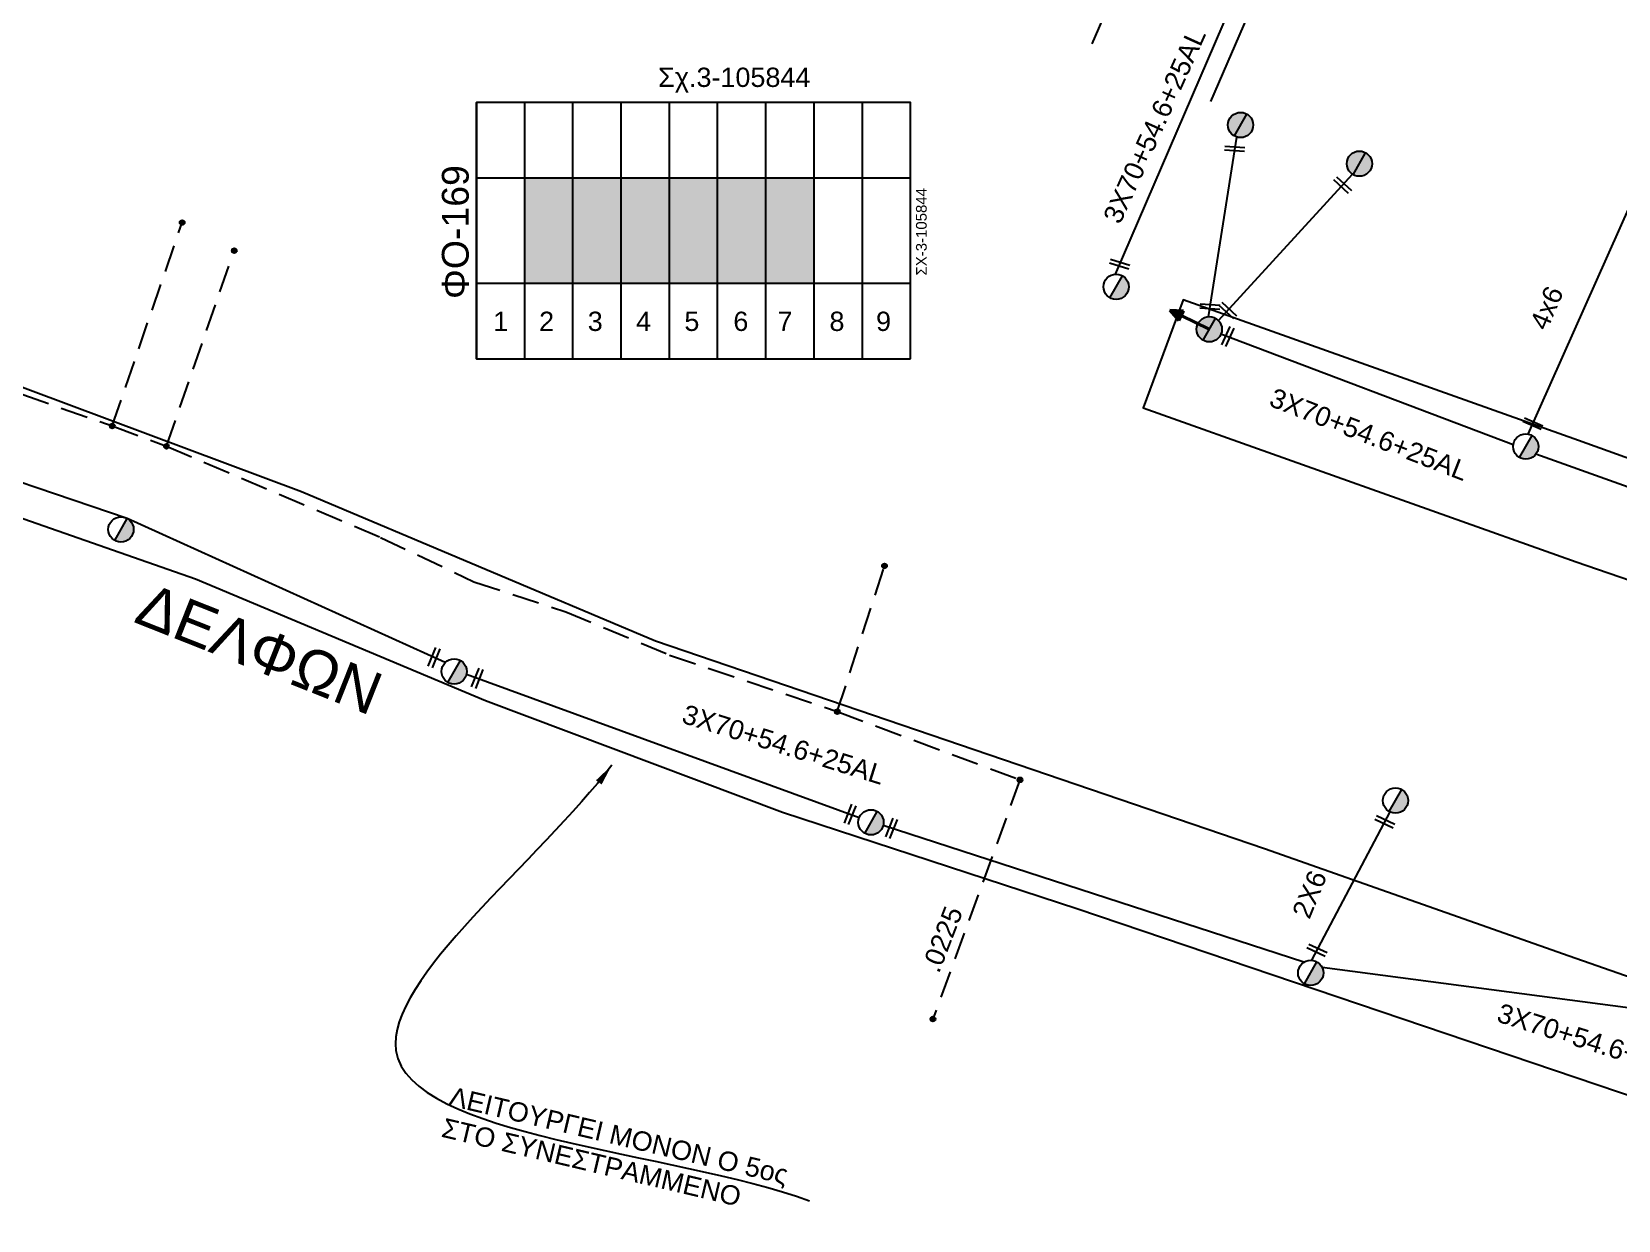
# Model space of a CAD drawing. Header units: millimetres. Extents: x 1113 to 5794, y 757 to 3537.
# Drawn here: x 1827 to 1974.9, y 1382.5 to 1493.4 of the extents above; entities that cross this region are included whole.
import ezdxf
from ezdxf.enums import TextEntityAlignment as Align

# ---------------------------------------------------------------- set-up
doc = ezdxf.new("R2010")
doc.units = ezdxf.units.MM
doc.linetypes.add('DASHED', pattern=[19.05, 12.7, -6.35])
for name, color, linetype in [('Άγνωστα', 7, 'Continuous'), ('Ασφαλειοκιβώτια Χ.Τ 9 αναχωρήσεων', 7, 'Continuous'), ('Επίτονοι', 7, 'Continuous'), ('Επιγραφές - Σχήματα', 7, 'Continuous'), ('Μηχανική τομή', 7, 'Continuous'), ('Στύλος Ξύλινος', 7, 'Continuous'), ('Στύλος Ξύλινος @ 1', 7, 'Continuous'), ('Στύλος ΦΜ', 7, 'Continuous'), ('Στύλος ΦΜ @ 1', 7, 'Continuous'), ('Συνδέσεις', 7, 'Continuous'), ('Συνεστραμμένα ΧΤ   3x70+54.6+25 AL', 7, 'SYN_LINE'), ('Υπόβαθρο ΔΕΗ', 7, 'Continuous'), ('Υπόγεια Καλώδια Δικτύου ΧΤ   .15', 7, 'DASHED'), ('Υπόγεια καλώδια Παροχών ΧΤ   .0225', 7, 'DASHED')]:
    doc.layers.add(name, color=color, linetype=linetype)
doc.styles.get("Standard").update_dxf_attribs({"font": 'arial.ttf'})
doc.linetypes.add('SYN_LINE', pattern='A,0.5,-0.0001,["/\\/\\/\\/",Standard,S=0.1,R=0,X=0,Y=-0.05],-0.25', length=0.7501)
doc.dimstyles.new('ISO-25', dxfattribs={"dimtxt": 2.5, "dimasz": 1.8, "dimexe": 1.25, "dimexo": 0.625, "dimtad": 1, "dimtxsty": 'Standard', "dimcen": 1.8, "dimadec": 0, "dimazin": 0, "dimtfac": 1, "dimtmove": 0, "dimatfit": 3, "dimfxl": 1.25, "dimarcsym": 0})

# ---------------------------------------------------------------- blocks, each defined once
blk = doc.blocks.new('ΥΠΑΡΧΩΝ ΤΣΙΜΕΝΤΕΝΙΟΣ ΣΤΥΛΟΣ')
at = {"layer": 'Στύλος ΦΜ'}
blk.add_hatch(color=7, dxfattribs=at).paths.add_polyline_path([(-1.29, -2.28, 0.574793), (2.62, 0, 0.268822), (1.3, 2.27)])
at = {"layer": 'Στύλος ΦΜ', "color": 7}
blk.add_line((-1.29, -2.28), (1.3, 2.27), dxfattribs=at)
blk.add_circle((0, 0), 2.62, dxfattribs=at)
at = {"layer": 'Στύλος ΦΜ', "flags": 4}
for tag, p in [('ΑΡΙΘΜΟΣ', (-4.68, 8.05)), ('ΤΥΠΟΣ', (-4.91, 3.03))]:
    blk.add_attdef(tag, p, '', height=4, dxfattribs=at)
blk = doc.blocks.new('ΥΠΑΡΧΩΝ ΞΥΛΙΝΟΣ ΣΤΥΛΟΣ')
at = {"layer": 'Στύλος Ξύλινος'}
h = blk.add_hatch(color=7, dxfattribs=at)
h.paths.add_polyline_path([(-2.62, 0, 0.270008), (-1.29, -2.28), (1.3, 2.27, 0.576266)])
h.paths.add_polyline_path([(-1.29, -2.28, 0.574793), (2.62, 0, 0.268822), (1.3, 2.27)])
at = {"layer": 'Στύλος Ξύλινος', "color": 7}
blk.add_line((-1.29, -2.28), (1.3, 2.27), dxfattribs=at)
blk.add_circle((0, 0), 2.62, dxfattribs=at)
at = {"layer": 'Στύλος Ξύλινος', "flags": 4}
for tag, p in [('ΑΡΙΘΜΟΣ', (-4.91, 8.6)), ('ΤΥΠΟΣ', (-4.85, 3.39))]:
    blk.add_attdef(tag, p, '', height=4, dxfattribs=at)
blk = doc.blocks.new('ΑΣΦΑΛΕΙΟΚΙΒΩΤΙΟ ΥΠΟΣΤΑΘΜΟΥ 9 ΑΝΑΧΩΡΗΣΕΩΝ')
at = {"layer": 'Ασφαλειοκιβώτια Χ.Τ 9 αναχωρήσεων', "ltscale": 40}
for p, q in [((-23.8, 40.36), (24.02, 40.36)), ((-9.72, 40.36), (-9.72, -40.64)), ((9.94, 40.36), (9.94, -40.64)), ((-23.8, 31.36), (24.02, 31.36)), ((-23.8, 22.36), (24.02, 22.36)), ((-23.8, 13.36), (24.02, 13.36)), ((-23.8, 4.36), (24.02, 4.36)), ((-23.8, -4.64), (24.02, -4.64)), ((-23.8, -13.64), (24.02, -13.64)), ((-23.8, -22.64), (24.02, -22.64)), ((-23.8, -31.64), (24.02, -31.64))]:
    blk.add_line(p, q, dxfattribs=at)
at = {"layer": 'Ασφαλειοκιβώτια Χ.Τ 9 αναχωρήσεων'}
blk.add_lwpolyline([(-23.8, -40.64), (24.02, -40.64), (24.02, 40.36), (-23.8, 40.36)], close=True, dxfattribs=at)
for s, p in [('1', (-18.61, 37.24)), ('2', (-18.61, 28.67)), ('3', (-18.61, 19.6)), ('4', (-18.61, 10.58)), ('5', (-18.61, 1.57)), ('6', (-18.61, -7.57)), ('7', (-18.61, -15.81)), ('8', (-18.61, -25.5)), ('9', (-18.61, -34.19))]:
    blk.add_text(s, height=3.6, rotation=270, dxfattribs=at).set_placement(p)
at = {"layer": 'Ασφαλειοκιβώτια Χ.Τ 9 αναχωρήσεων', "ltscale": 40}
for tag, height, p in [('ΟΝΟΜΑ', 5, (-0.16, 44.31)), ('ΚΕΙΜΕΝΟ 1', 2, (17.06, 35.59)), ('ΚΕΙΜΕΝΟ 2', 2, (17.06, 26.88)), ('ΚΕΙΜΕΝΟ 3', 2, (17.06, 17.69)), ('ΚΕΙΜΕΝΟ 4', 2, (17.06, 8.71)), ('ΚΕΙΜΕΝΟ 5', 2, (17.06, -0.13)), ('ΚΕΙΜΕΝΟ 6', 2, (17.06, -9.05)), ('ΚΕΙΜΕΝΟ 7', 2, (17.06, -18.13)), ('ΚΕΙΜΕΝΟ 8', 2, (17.06, -26.85)), ('ΚΕΙΜΕΝΟ 9', 2, (17.06, -35.99)), ('ΣΧ', 2, (-0.1, -42.64))]:
    blk.add_attdef(tag, text='', height=height, dxfattribs=at).set_placement(p, align=Align.MIDDLE_CENTER)
blk = doc.blocks.new('ΕΠΙΤΟΝΟΣ')
at = {"layer": 'Επίτονοι', "lineweight": 40, "ltscale": 40}
blk.add_hatch(color=256, dxfattribs=at).paths.add_polyline_path([(-1.13, 6.47), (0, 9.1), (1.13, 6.47)])
for p, q in [((-1.13, 6.47), (0, 9.1)), ((0, 9.1), (1.13, 6.47)), ((1.13, 6.47), (-1.13, 6.47)), ((-1.13, 6.47), (0, 6.47)), ((0, 6.47), (0, 0))]:
    blk.add_line(p, q, dxfattribs=at)
blk = doc.blocks.new('ΜΗΧΑΝΙΚΗ ΤΟΜΗ')
at = {"layer": 'Μηχανική τομή', "ltscale": 40}
for p, q in [((-1.89, 0.78), (1.89, 0.78)), ((1.89, 0), (-1.89, 0))]:
    blk.add_line(p, q, dxfattribs=at)
blk = doc.blocks.new('_ΣΥΝΔΕΣΗ')
at = {"layer": 'Συνδέσεις', "linetype": 'SYN_LINE', "ltscale": 40}
blk.add_hatch(color=256, dxfattribs=at).paths.add_polyline_path([(0.5, -0.01, 1), (-0.5, -0.01, 1)])
at = {"layer": 'Συνδέσεις'}
blk.add_circle((0, -0.01), 0.5, dxfattribs=at)

msp = doc.modelspace()

# ---------------------------------------------------------------- hatches: boundary and pattern name
at = {"layer": 'Ασφαλειοκιβώτια Χ.Τ 9 αναχωρήσεων', "lineweight": -3}
for color, points in [(27, [(1877.44, 1479.73), (1872.94, 1479.73), (1872.94, 1469.91), (1877.44, 1469.91)]), (5, [(1881.94, 1479.73), (1877.44, 1479.73), (1877.44, 1469.91), (1881.94, 1469.91)]), (173, [(1886.44, 1479.73), (1881.94, 1479.73), (1881.94, 1469.91), (1886.44, 1469.91)]), (2, [(1890.94, 1479.73), (1886.44, 1479.73), (1886.44, 1469.91), (1890.94, 1469.91)]), (62, [(1895.44, 1479.73), (1890.94, 1479.73), (1890.94, 1469.91), (1895.44, 1469.91)]), (1, [(1899.94, 1479.73), (1895.44, 1479.73), (1895.44, 1469.91), (1899.94, 1469.91)])]:
    msp.add_hatch(color=color, dxfattribs=at).paths.add_polyline_path(points)

# ---------------------------------------------------------------- linework, layer by layer
at = {"layer": 'Άγνωστα', "color": 2, "linetype": 'SYN_LINE', "lineweight": -3, "ltscale": 20}
for points in [[(1936.74, 1466.79), (1939.36, 1483.56)], [(1937.65, 1466.43), (1950.16, 1480.08)], [(1966.54, 1455.84), (1977.19, 1479.69)]]:
    msp.add_lwpolyline(points, dxfattribs=at)
at = {"layer": 'Άγνωστα', "color": 173, "linetype": 'DASHED', "lineweight": -3, "ltscale": 0.2}
for points in [[(1834.47, 1456.6), (1840.99, 1475.58)], [(1839.52, 1454.71), (1845.85, 1472.96)], [(1902.1, 1429.95), (1906.5, 1443.55)]]:
    msp.add_lwpolyline(points, dxfattribs=at)
at = {"layer": 'Άγνωστα', "color": 85, "linetype": 'SYN_LINE', "lineweight": -3, "ltscale": 20}
msp.add_lwpolyline([(1946.36, 1406.75), (1953.67, 1420.59)], dxfattribs=at)
at = {"layer": 'Συνεστραμμένα ΧΤ   3x70+54.6+25 AL', "color": 27, "lineweight": -3, "ltscale": 20}
msp.add_lwpolyline([(1940.21, 1499.07), (1928.02, 1470.76)], dxfattribs=at)
at = {"layer": 'Συνεστραμμένα ΧΤ   3x70+54.6+25 AL', "color": 85, "lineweight": -3, "ltscale": 20}
for points in [[(1865.53, 1434.53), (1835.87, 1447.97), (1798.82, 1460.53), (1775.44, 1467.6), (1753.07, 1472.22)], [(1904.14, 1420.04), (1867.5, 1433.42)], [(1945.63, 1406.57), (1906.38, 1419.31)], [(1978.91, 1401.92), (1947.33, 1406.07)]]:
    msp.add_lwpolyline(points, dxfattribs=at)
at = {"layer": 'Συνεστραμμένα ΧΤ   3x70+54.6+25 AL', "color": 2, "lineweight": -3, "ltscale": 20}
for points in [[(1965.15, 1454.84), (1937.89, 1465.17)], [(1997.36, 1443.22), (1967.26, 1453.97)]]:
    msp.add_lwpolyline(points, dxfattribs=at)
at = {"layer": 'Υπόβαθρο ΔΕΗ', "lineweight": -3}
for points in [[(1965.86, 1529.64), (2033.17, 1486.32), (2049.96, 1476.88), (2029.59, 1434.24), (1971.23, 1455.25), (1934.35, 1468.36), (1930.64, 1458.3), (1971.01, 1443.92), (2026.59, 1424.82), (2016.3, 1391.08), (1970.38, 1407.13), (1941.94, 1417.14), (1885.15, 1436.51), (1852.12, 1450.45), (1816.07, 1463.91), (1791.03, 1472.26), (1770, 1478.62), (1753.53, 1482.55), (1758.04, 1553.81), (1760.37, 1592.47), (1763.1, 1634.4), (1776.36, 1630.97), (1867.48, 1606.38), (1863.83, 1592.47)], [(1925.86, 1492.25), (1939.97, 1524.71), (1909.04, 1534.53), (1898, 1506.36), (1887.94, 1509.39), (1899.35, 1539.23), (1852.54, 1552.27), (1863.83, 1592.47)], [(1974.37, 1514.07), (1951.61, 1520.84), (1936.91, 1486.88)], [(1808.57, 1350.41), (1876.63, 1326.1), (1906.7, 1315.3), (1938.63, 1304.09), (1985.91, 1286.68), (1996.19, 1319.13), (1960.02, 1331.26), (1924.57, 1343.25), (1880.43, 1358.12), (1868.21, 1362.27), (1870.82, 1370.69), (1907.49, 1358.83), (1941.11, 1347.6), (1979.29, 1334.86), (1998.7, 1328.81), (2013.38, 1381.44), (2013.38, 1381.44), (1924.55, 1411.51), (1896.99, 1420.55), (1869.27, 1430.95), (1842.22, 1442.32), (1824.87, 1448.37)]]:
    msp.add_lwpolyline(points, dxfattribs=at)
at = {"layer": 'Υπόγεια Καλώδια Δικτύου ΧΤ   .15', "color": 173, "lineweight": -3, "ltscale": 0.2}
msp.add_lwpolyline([(1735.56, 1492.9), (1749.6, 1492.42), (1752.9, 1491.99), (1752.29, 1481.97), (1774.03, 1476.57), (1788.83, 1472.38), (1804.55, 1467.09), (1834.47, 1456.6), (1839.52, 1454.71)], dxfattribs=at)
at = {"layer": 'Υπόγεια καλώδια Παροχών ΧΤ   .0225', "color": 173, "lineweight": -3, "ltscale": 0.2}
msp.add_lwpolyline([(1839.52, 1454.71), (1859.5, 1446.21), (1868.2, 1442.07), (1876.77, 1439.27), (1886.46, 1435.23), (1902.1, 1429.95), (1919.14, 1423.59), (1911.02, 1401.27)], dxfattribs=at)

# ---------------------------------------------------------------- block references
at = {"layer": 'Ασφαλειοκιβώτια Χ.Τ 9 αναχωρήσεων', "lineweight": -3, "xscale": 0.5, "yscale": 0.5, "zscale": 0.5, "rotation": 90}
msp.add_blockref('ΑΣΦΑΛΕΙΟΚΙΒΩΤΙΟ ΥΠΟΣΤΑΘΜΟΥ 9 ΑΝΑΧΩΡΗΣΕΩΝ', (1888.62, 1474.77), dxfattribs=at).add_auto_attribs({'ΟΝΟΜΑ': 'ΦΟ-169', 'ΣΧ': 'ΣΧ-3-105844'})
at = {"layer": 'Επίτονοι', "lineweight": -3, "xscale": 0.4499999999997962, "yscale": 0.4499999999997962, "zscale": 0.4499999999997962, "rotation": 64.01228881986334}
msp.add_blockref('ΕΠΙΤΟΝΟΣ', (1936.8, 1465.62), dxfattribs=at)
at = {"layer": 'Μηχανική τομή', "lineweight": -3}
for p, xscale, yscale, zscale, rotation in [((1939.15, 1482.26), 0.4999999999996234, 0.4999999999996234, 0.4999999999996234, 356.0264124735808), ((1949.1, 1478.93), 0.4999999999997315, 0.4999999999997315, 0.4999999999997315, 317.4955549256488), ((1928.5, 1471.89), 0.499999999999734, 0.499999999999734, 0.499999999999734, 162.4104376117631), ((1938.39, 1467.24), 0.4999999999997315, 0.4999999999997315, 0.4999999999997315, 317.4955549256488), ((1936.85, 1467.54), 0.4999999999996234, 0.4999999999996234, 0.4999999999996234, 356.0264124735808), ((1938.7, 1464.86), 0.4999999999996368, 0.4999999999996368, 0.4999999999996368, 65.60803442260347), ((1966.9, 1456.63), 0.4999999999997145, 0.4999999999997145, 0.4999999999997145, 336.6741026166627), ((1864.66, 1434.92), 0.4999999999996911, 0.4999999999996911, 0.4999999999996911, 68.20266376727653), ((1868.69, 1432.99), 0.4999999999996911, 0.4999999999996911, 0.4999999999996911, 68.20266376727653), ((1903.47, 1420.29), 0.4999999999996911, 0.4999999999996911, 0.4999999999996911, 68.20266376727653), ((1907.33, 1419), 0.4999999999996911, 0.4999999999996911, 0.4999999999996911, 68.20266376727653), ((1953.09, 1419.49), 0.4999999999996353, 0.4999999999996353, 0.4999999999996353, 334.9367921978161), ((1946.76, 1407.51), 0.4999999999996353, 0.4999999999996353, 0.4999999999996353, 334.9367921978161)]:
    msp.add_blockref('ΜΗΧΑΝΙΚΗ ΤΟΜΗ', p, dxfattribs=dict(at, xscale=xscale, yscale=yscale, zscale=zscale, rotation=rotation))
at = {"layer": 'Στύλος Ξύλινος @ 1', "lineweight": -3, "ltscale": 40, "xscale": 0.4499999999998181, "yscale": 0.4499999999998181, "zscale": 0.4499999999998181}
for p in [(1939.72, 1484.68), (1950.8, 1481.07), (1936.8, 1465.62)]:
    msp.add_blockref('ΥΠΑΡΧΩΝ ΞΥΛΙΝΟΣ ΣΤΥΛΟΣ', p, dxfattribs=at)
at = {"layer": 'Στύλος ΦΜ @ 1', "lineweight": -3, "ltscale": 40, "xscale": 0.4499999999998181, "yscale": 0.4499999999998181, "zscale": 0.4499999999998181}
for p in [(1928.11, 1469.59), (1966.32, 1454.68), (1835.28, 1446.95), (1866.36, 1433.7), (1954.17, 1421.65), (1905.24, 1419.62), (1946.26, 1405.57)]:
    msp.add_blockref('ΥΠΑΡΧΩΝ ΤΣΙΜΕΝΤΕΝΙΟΣ ΣΤΥΛΟΣ', p, dxfattribs=at)
at = {"layer": 'Συνδέσεις', "lineweight": -3, "xscale": 0.4499999999998181, "yscale": 0.4499999999998181, "zscale": 0.4499999999998181}
for p in [(1840.99, 1475.58), (1845.85, 1472.96), (1834.47, 1456.6), (1839.52, 1454.71), (1906.5, 1443.55), (1902.1, 1429.95), (1919.14, 1423.59), (1911.02, 1401.27)]:
    msp.add_blockref('_ΣΥΝΔΕΣΗ', p, dxfattribs=at)

# ---------------------------------------------------------------- texts
at = {"layer": 'Επιγραφές - Σχήματα', "color": 7, "lineweight": -3, "insert": (1885.39, 1490.03), "char_height": 1.8, "width": 168.3718, "attachment_point": 1}
msp.add_mtext('Σχ.3-105844', dxfattribs=at)
at = {"layer": 'Επιγραφές - Σχήματα', "color": 7, "lineweight": -3, "width": 168.3718, "attachment_point": 1}
for s, insert, char_height, rotation in [('4x6', (1966.63, 1466.11), 1.8, 66.7024), ('ΔΕΛΦΩΝ', (1837.84, 1442.06), 4, 338.3811), ('2X6', (1944.47, 1411.17), 1.8, 67.9029), ('ΛΕΙΤΟΥΡΓΕΙ ΜΟΝΟΝ Ο 5ος\\PΣΤΟ ΣΥΝΕΣΤΡΑΜΜΕΝΟ', (1866.17, 1394.98), 1.8, 346.7622)]:
    msp.add_mtext(s, dxfattribs=dict(at, insert=insert, char_height=char_height, rotation=rotation))
at = {"layer": 'Συνεστραμμένα ΧΤ   3x70+54.6+25 AL', "color": 7, "lineweight": -3, "char_height": 1.8, "width": 168.3718, "attachment_point": 1}
for insert, rotation in [((1926.83, 1476.07), 65.6752), ((1942.91, 1460.2), 338.7875), ((1888.02, 1430.66), 342.6502)]:
    msp.add_mtext('3X70+54.6+25AL', dxfattribs=dict(at, insert=insert, rotation=rotation))
at = {"layer": 'Συνεστραμμένα ΧΤ   3x70+54.6+25 AL', "lineweight": -3, "ltscale": 20, "insert": (1964.04, 1402.78), "char_height": 1.8, "width": 168.3718, "attachment_point": 1, "rotation": 342.6502}
msp.add_mtext('3X70+54.6+25AL', dxfattribs=at)
at = {"layer": 'Υπόγεια καλώδια Παροχών ΧΤ   .0225', "color": 7, "lineweight": -3, "insert": (1909.9, 1406.1), "char_height": 1.8, "width": 168.3718, "attachment_point": 1, "rotation": 68.8094}
msp.add_mtext('.0225', dxfattribs=at)

# ---------------------------------------------------------------- leaders
at = {"layer": 'Επιγραφές - Σχήματα', "lineweight": -3, "path_type": 1}
msp.add_leader([(1881.06, 1424.94), (1860.93, 1398.33), (1899.52, 1384.31)], dimstyle='ISO-25', override={"dimasz": 2, "dimgap": 0.625, "dimtad": 0}, dxfattribs=at)

doc.saveas('drawing.dxf')
